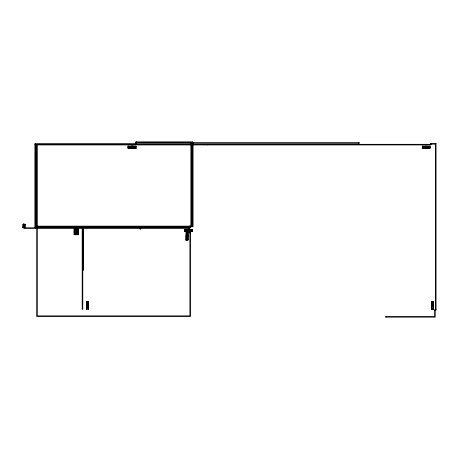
<?xml version="1.0" encoding="UTF-8"?>
<svg xmlns="http://www.w3.org/2000/svg" width="459" height="459" viewBox="0 0 459 459"><rect width="100%" height="100%" fill="white"/><g stroke="black" fill="none" stroke-linecap="round" stroke-linejoin="round"><path stroke-width="0.69" d="M24.482 227.75L24.803 227.429L24.803 224.531L24.482 224.204M24.562 227.75L23.271 227.71M23.271 224.531L25.044 224.531C24.757 222.311 24.757 229.643 25.044 227.429L23.271 227.429M131.268 147.89L131.268 146.117C133.483 146.404 126.15 146.404 128.371 146.117L128.371 147.89M128.044 146.685L128.371 146.364L131.268 146.364L131.59 146.685M136.002 146.364L132.295 146.444L136.002 146.364L132.072 146.117L132.393 146.117L132.376 148.171M132.376 146.278L132.112 146.685M132.376 146.765L132.703 146.278M86.585 301.408L86.424 301.81L88.197 301.81M86.912 301.488L86.912 305.034M86.585 305.436L86.424 305.837L88.197 305.837M188.385 230.085L188.104 229.523C190.319 229.804 182.986 229.804 185.201 229.523L184.879 230.005M188.907 231.411L188.827 229.603L189.228 229.523L188.947 230.085M186.291 232.782L188.064 232.782C187.777 230.561 187.777 237.894 188.064 235.679L186.291 235.679M187.496 240.028L187.817 239.701L187.817 236.804L187.496 236.402L186.291 236.523M186.291 236.804L188.064 236.804C187.777 234.589 187.777 241.922 188.064 239.701L186.291 239.701M425.585 147.89L425.585 146.117C427.799 146.404 420.467 146.404 422.687 146.117L422.687 147.89M422.366 146.685L422.687 146.364L425.585 146.364L425.986 146.685L425.866 147.89M429.613 147.89L429.613 146.117C431.827 146.404 424.495 146.404 426.709 146.117L426.709 147.89M426.388 146.685L426.709 146.364L429.613 146.364L429.934 146.685M433.434 305.275L433.594 304.874L431.821 304.874M433.434 309.297L433.594 308.896L431.821 308.896M191.644 142.657L192.287 142.657M191.483 143.3L135.692 143.3L135.692 142.657L191.483 142.657L191.483 226.78L190.841 226.78L190.841 142.657M191.644 143.3L192.287 143.3M192.447 143.3L359.408 143.3L359.408 142.657L192.447 142.657L192.447 226.78L193.09 226.78L193.09 142.657M34.867 144.31L35.509 144.31M127.963 146.197L131.67 146.197M131.991 146.197L135.692 146.278M422.286 146.197L425.986 146.197M426.308 146.197L430.014 146.197M128.497 146.444L128.807 146.444M128.979 146.444L129.289 146.444M129.421 146.444L129.731 146.444M129.903 146.444L130.213 146.444M130.345 146.444L130.654 146.444M130.826 146.444L131.142 146.444M422.814 146.444L423.123 146.444M423.296 146.444L423.605 146.444M423.737 146.444L424.047 146.444M424.219 146.444L424.535 146.444M424.667 146.444L424.977 146.444M425.149 146.444L425.459 146.444M426.836 146.444L427.151 146.444M427.323 146.444L427.633 146.444M427.765 146.444L428.075 146.444M428.247 146.444L428.557 146.444M428.689 146.444L428.999 146.444M429.171 146.444L429.486 146.444M132.456 146.605L133.586 146.524M135.841 146.605L134.711 146.524M132.789 146.685L133.099 146.685M133.753 146.685L134.062 146.685M134.544 146.685L134.246 146.364M135.198 146.685L135.514 146.685M135.692 146.685L135.29 146.117L135.692 146.197M131.268 147.087L130.299 147.087L130.218 146.364M425.585 147.087L424.621 147.087L424.621 146.364M429.613 147.087L428.643 147.087L428.643 146.364M128.371 147.247L129.335 147.247L129.335 146.364M422.687 147.247L423.651 147.247L423.651 146.364M426.709 147.247L427.679 147.247L427.679 146.364M132.072 146.197L132.112 147.89L136.162 148.131L127.803 147.89L131.831 148.131M131.744 147.97L127.889 147.97M136.076 148.05L131.917 148.05M430.089 148.05L426.233 147.97M135.766 148.171L136.025 148.131M23.191 224.049L23.07 227.853M23.111 224.204L23.111 225.013M23.271 224.244L24.964 224.204M23.03 224.927L23.914 224.933M24.803 225.495L23.914 225.495L23.914 224.531M24.482 225.576L24.803 225.576M35.67 226.138L76.2 226.138L76.2 234.756L75.557 234.756L75.557 226.78L35.67 226.78L35.67 143.661L136.34 143.661L136.34 144.31M190.841 226.138L191.483 226.138M191.644 226.138L192.287 226.138M24.803 226.379L24.075 226.459L24.075 227.429M189.71 226.78L77.009 226.78L77.009 234.756L76.366 234.756L76.366 226.138L189.871 226.138L189.871 228.393L83.607 228.393L83.607 270.213L82.964 270.213L82.964 227.75L140.603 227.75L140.603 229.196L139.961 229.196L139.961 228.393M190.032 226.78L190.68 226.78M23.111 226.947L23.111 227.75M23.03 227.027L24.075 227.027M23.271 227.75L74.593 227.75L74.593 234.756L73.951 234.756L73.951 228.393L24.235 228.393L24.235 227.75M189.871 227.75L140.764 227.75L140.764 228.393M139.961 228.553L140.603 228.553M184.799 229.603L188.506 229.603M188.827 229.603L192.528 229.603L188.827 229.684M192.367 229.764L188.988 229.764L188.947 231.129M184.96 229.844L186.09 229.764M188.345 229.844L187.215 229.764M188.988 229.844L190.112 229.764M192.367 229.844L191.242 229.764M185.287 229.925L185.602 229.925M185.775 229.925L186.084 229.925M186.256 229.925L186.566 229.925M186.738 229.925L187.048 229.925M187.22 229.925L187.53 229.925M187.702 229.925L188.018 229.925M189.315 229.925L189.624 229.925M189.797 229.925L190.106 229.925M190.278 229.925L190.594 229.925M190.766 229.925L191.076 229.925M191.248 229.925L191.558 229.925M191.73 229.925L192.04 229.925M192.407 230.085L192.126 229.523L192.528 229.603M184.879 231.21L188.425 231.21M188.907 231.21L192.447 231.21M184.725 231.29L185.034 231.29M188.27 231.29L188.58 231.29M188.752 231.29L189.062 231.29M189.309 231.29L189.951 231.21M190.353 231.29L191.001 231.21M192.292 231.29L192.602 231.29M189.068 232.22L189.71 232.22M186.291 232.501L187.983 232.461M189.871 232.862L190.514 232.862M186.291 233.183L186.933 233.183M187.817 233.826L186.933 233.746L186.933 232.782M187.496 234.629L187.817 234.629M187.817 234.715L187.094 234.715L187.094 235.679M186.291 235.278L187.094 235.278M186.291 236.001L187.983 236.001M186.09 236.379L186.211 236.637M186.291 236.483L187.983 236.483M186.291 237.205L186.933 237.205M187.817 237.854L186.933 237.773L186.933 236.804M187.496 238.657L187.817 238.657M187.817 238.737L187.094 238.737L187.094 239.701M186.291 239.3L187.094 239.3M186.291 239.988L187.983 240.028M82.964 269.571L83.607 269.571M86.504 301.488L88.197 301.488M88.358 301.488L88.358 302.297M433.434 301.569L433.594 301.97L431.821 301.97M431.821 301.649L433.514 301.649M87.394 302.211L88.197 302.211M431.821 302.378L432.47 302.378M431.661 302.458L431.5 301.649M86.671 302.779L87.394 302.779L87.394 301.81M88.358 302.779L88.358 303.743M86.671 302.86L86.992 302.86M431.661 302.94L431.661 303.904M433.353 302.94L432.47 302.94L432.47 301.97M433.032 303.02L433.353 303.02M86.671 303.663L86.992 303.663M86.671 303.743L87.554 303.743L87.554 304.707M433.032 303.824L433.353 303.824M433.353 303.904L432.63 303.904L432.63 304.874M87.554 304.306L88.197 304.306M88.358 304.311L88.358 305.034M431.661 304.386L431.5 305.115M431.821 304.466L432.63 304.466M88.197 304.707L86.424 304.707L86.585 305.115M86.504 305.034L88.197 305.034M433.514 305.195L431.821 305.195L433.032 305.275L433.353 304.874L433.353 301.97L433.032 301.649M431.621 305.298L431.741 305.04M88.398 305.413L88.358 309.211L88.277 308.901M86.504 305.516L88.197 305.516M88.358 305.516L88.358 306.319M431.661 305.522L431.741 305.832M433.434 305.596L433.594 305.998L431.821 305.998M431.661 305.677L431.661 306.48M431.821 305.677L433.514 305.677M87.394 306.239L88.197 306.239M431.821 306.4L432.47 306.4M86.671 306.801L87.394 306.801L87.394 305.837M88.358 306.801L88.358 307.771M431.661 306.962L431.661 307.932M433.353 306.962L432.47 306.962L432.47 305.998M433.032 307.042L433.353 307.042M86.671 307.691L86.992 307.691M86.671 307.771L87.554 307.771L87.554 308.735M433.032 307.851L433.353 307.851M433.353 307.932L432.63 307.932L432.63 308.896M88.358 308.253L88.358 309.091M87.554 308.333L88.197 308.333M431.661 308.414L431.661 309.217M431.821 308.494L432.63 308.494M82.161 308.655L82.804 308.655M88.197 308.735L86.424 308.735L86.585 309.136M86.504 309.056L88.197 309.056M431.821 309.177L433.032 309.297L433.353 308.896L433.353 305.998L433.032 305.717M431.821 309.217L433.514 309.217M431.621 309.32L431.741 309.062M435.407 309.618L436.05 309.618M434.598 310.267L435.247 310.267M429.934 146.605L429.894 147.89M135.921 146.765L135.6 146.524M187.496 232.461L187.817 232.782L187.817 235.679L187.496 235.96M86.912 309.056L86.671 305.837L86.992 305.556M433.514 301.569L433.514 305.275M433.514 305.596L433.514 309.297M433.273 302.097L433.273 302.412M433.273 302.584L433.273 302.894M433.273 303.026L433.273 303.336M433.273 303.508L433.273 303.818M433.273 303.95L433.273 304.26M433.273 304.432L433.273 304.747M433.273 306.124L433.273 306.434M433.273 306.606L433.273 306.916M433.273 307.048L433.273 307.364M433.273 307.53L433.273 307.846M433.273 307.978L433.273 308.287M433.273 308.459L433.273 308.769M431.741 301.804L431.661 301.494L431.621 305.35M431.621 305.522L431.661 309.372M430.978 143.501L430.978 144.149M429.934 146.197L429.934 147.89M429.934 148.05L429.125 148.05M429.205 147.087L429.205 147.89M427.759 146.364L427.759 146.685M427.197 148.05L426.388 148.05M427.117 147.247L427.117 147.89M426.388 146.197L426.388 147.89M426.009 148.091L422.211 147.97M425.906 146.197L425.906 147.89M425.906 148.05L425.103 148.05M425.183 147.087L425.183 147.89M424.541 146.364L424.541 146.685M423.732 146.364L423.732 146.685M423.169 148.05L422.366 148.05M423.089 147.247L423.089 147.89M422.366 146.197L422.366 147.89M386.139 316.503L386.139 317.146M358.766 142.657L358.766 143.3M207.221 144.31L207.221 144.952M192.447 229.603L192.413 231.411M192.206 229.844L192.206 231.129M192.046 231.21L191.403 231.21M191.965 231.21L189.389 231.21M191.805 231.451L190.841 231.692L190.921 231.21M191.724 231.21L191.724 231.692M191.564 229.844L191.564 231.129M191.082 229.764L190.273 229.764M190.514 231.451L189.55 231.451M190.433 231.21L190.433 231.692M189.791 229.844L189.871 231.29M189.71 226.138L189.71 232.862L189.068 232.862L189.068 226.138M189.63 231.21L189.63 231.692M189.228 226.138L189.228 226.78M189.148 229.844L189.148 231.129M188.425 229.603L188.425 231.411M188.345 231.129L188.345 229.764L184.96 229.764L184.92 231.129M188.184 229.844L188.184 231.129M188.024 231.21L187.375 231.21M187.983 232.38L187.983 236.081M187.983 236.402L187.983 240.109M187.943 231.21L185.367 231.21M187.777 231.451L186.813 231.451M187.697 231.21L187.697 231.692M187.737 233.832L187.737 234.142M187.737 234.314L187.737 234.629M187.737 237.86L187.737 238.169M187.737 238.341L187.737 238.651M187.536 229.844L187.536 231.129M187.054 229.764L186.251 229.764M186.974 231.21L186.331 231.21M186.893 231.21L186.893 231.692M186.492 231.451L185.528 231.451M186.411 231.21L186.411 231.692M186.211 232.306L186.211 232.615M186.211 235.846L186.13 236.156L186.13 232.306M186.211 239.868L186.13 240.183L186.09 236.328M185.929 231.21L185.281 231.21M185.769 229.844L185.849 231.29M185.608 231.21L185.608 231.692M185.12 229.844L185.12 231.129M184.879 229.603L184.845 231.411M136.34 141.854L136.34 142.497M136.34 142.657L136.34 143.3M135.921 146.364L135.921 148.171M135.841 146.524L135.818 148.171M135.68 146.605L135.68 147.89M135.612 146.197L135.612 146.605M135.612 148.05L132.037 148.05M135.279 148.211L134.309 148.211M135.193 147.97L135.193 148.452M135.032 146.605L135.032 147.89M134.55 146.524L133.747 146.524M134.389 147.97L134.389 148.452M133.988 148.211L133.024 148.211M133.908 147.97L133.908 148.452M133.443 146.364L133.443 146.685M133.265 146.605L133.265 147.89M133.104 147.97L133.104 148.452M132.617 146.605L132.617 147.89M132.456 146.524L132.416 147.89M132.135 147.89L132.152 148.211M131.59 146.197L131.549 147.89M131.59 148.05L130.867 148.01M130.867 147.087L130.867 147.89M129.415 146.364L129.415 146.685M128.853 148.05L128.009 148.05M128.772 147.247L128.772 147.89M128.044 146.197L128.044 147.89M88.277 301.643C88.512 299.79 88.512 306.767 88.277 304.874M88.277 305.361L88.277 305.671M86.751 302.865L86.751 303.175M86.751 303.347L86.751 303.657M86.751 306.887L86.751 307.197M86.751 307.369L86.751 307.685M86.504 301.408L86.504 305.115M86.504 305.436L86.504 309.136M36.674 144.31L36.674 316.503L190.514 316.503L190.514 232.22L189.871 232.22L189.871 315.861L37.322 315.861L37.322 144.952L430.978 144.952L430.978 144.31L36.313 144.31L36.313 226.78M36.313 226.947L36.313 227.589M35.67 227.75L35.67 228.393M24.964 224.124L24.964 227.83M24.723 224.658L24.723 224.967M24.723 225.139L24.723 225.449M24.723 225.581L24.723 225.891M24.723 226.063L24.723 226.373M24.723 226.505L24.723 226.821M24.723 226.987L24.723 227.303M192.287 141.854L135.692 141.854L135.692 142.497L191.644 142.497L191.644 226.78L192.287 226.78L192.287 141.854M436.05 143.501L430.335 143.501L430.335 144.149L435.407 144.149L435.407 310.267L436.05 310.267L436.05 143.501M35.509 143.661L34.867 143.661L34.867 227.589L74.754 227.589L74.754 234.756L75.396 234.756L75.396 226.947L35.509 226.947L35.509 143.661M430.175 147.89L422.125 148.131L430.175 147.89M23.271 223.963L23.03 227.991L23.271 223.963M190.68 226.138L190.032 226.138L190.032 226.947L77.169 226.947L77.169 234.756L77.812 234.756L77.812 227.589L190.68 227.589L190.68 226.138M82.804 227.75L77.973 227.75L77.973 234.756L78.615 234.756L78.615 228.393L82.161 228.393L82.161 309.297L82.804 309.297L82.804 227.75M192.688 231.129L184.638 231.37L192.688 231.129M186.291 232.22L186.05 240.269L186.291 232.22M88.438 301.247L88.197 309.297L88.438 301.247M431.821 301.408L431.58 309.458L431.821 301.408M435.247 309.618L434.598 309.618L434.598 316.503L385.497 316.503L385.497 317.146L435.247 317.146L435.247 309.618"/></g></svg>
